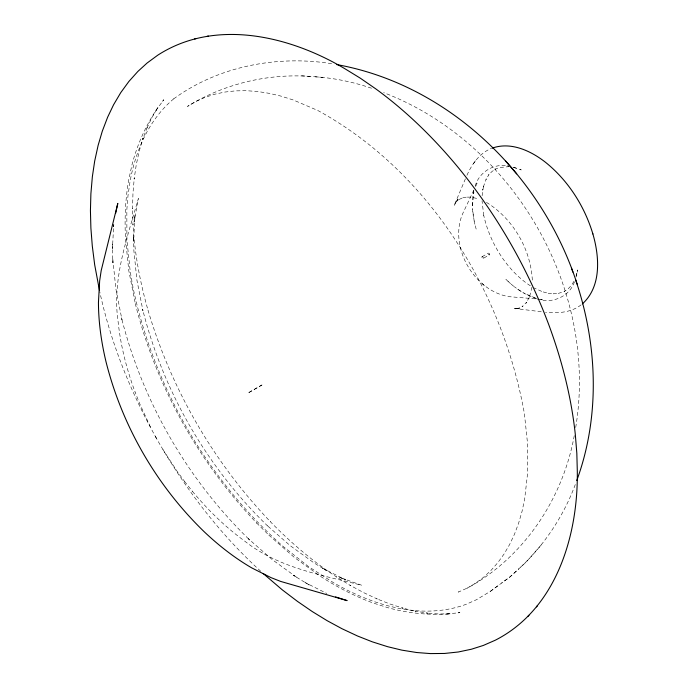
<?xml version="1.0" encoding="UTF-8"?>
<svg xmlns="http://www.w3.org/2000/svg" width="688" height="688" viewBox="0 0 688 688"><rect width="100%" height="100%" fill="white"/><g stroke="black" fill="none" stroke-linecap="round" stroke-linejoin="round"><path stroke-width="0.52" stroke-dasharray="3.44 2.58" d="M472.458 205.712L473.894 191.969M482.116 195.745L483.423 186.525L482.675 190.18L482.77 189.742M113.477 226.679L113.683 224.658L112.471 248.643L112.368 244.12L112.858 262.842L112.755 258.611L115.851 288.711L122 319.894L121.406 317.503C142.554 401.775 187.721 480 250.131 540.45L248.342 538.738L272.285 559.654L296.803 577.387L293.183 575.185L309.161 584.972L305.291 582.616L326.809 593.46M531.97 287.145L529.468 297.225L529.734 296.545L526.045 303.073L526.518 302.428L522.183 306.616L522.992 306.117L517.797 308.585L520.042 307.975L515.364 308.817L519.354 308.439L514.185 308.37L541.336 311.767M113.529 226.662L113.838 224.589M577.189 272.224L577.55 269.945L575.873 277.849M574.265 435.624C562.896 498.336 524.428 556.678 468.15 587.69L466.885 588.283L475.606 583.183L483.544 577.284L490.897 570.515L497.828 562.664L504.098 553.952L509.61 544.526L514.486 534.206L518.597 523.241L521.994 511.571L524.66 499.135L527.679 472.493L527.593 443.923L524.419 413.772C502.515 290.843 428.873 171.106 317.684 110.424L293.2 99.958L281.108 96.148L269.326 93.353L257.811 91.53L246.459 90.704L235.442 90.876L224.942 92.046L214.725 94.222L205.11 97.352L196.209 101.334L187.489 106.434L188.632 105.634C225.466 83.394 269.395 73.023 312.292 76.574M575.693 427.523C598.594 289.811 514.013 142.459 383.629 92.622M473.843 190.499C471.736 199.262 472.123 208.404 473.482 217.245M483.329 186.99L486.244 178.897L486.012 179.319L488.962 174.632L488.669 175.01L491.937 171.544L495.773 168.938L495.377 169.171L499.325 167.537L508.475 166.702M576.062 276.155L576.897 273.136M475.15 186.138C479.132 171.682 494.853 162.609 509.361 166.204L506.66 165.808M575.297 484.533C563.3 516.748 543.64 546.246 518.219 569.389M465.406 178.811L453.951 205.953L457.761 199.228L455.404 202.556L458.767 199.391L457.924 200.01L463.213 197.568L462.388 197.843L467.032 197.009L466.24 197.095L471.254 197.164L478.59 198.858M475.786 186.052L477.008 183.369L475.64 186.267M574.463 281.882C569.432 296.717 552.051 304.001 537.569 299.074M466.954 175.277C471.951 164.105 479.656 153.071 491.43 148.41M473.817 190.12L462.422 214.252C448.868 247.147 474.161 291.136 509.146 296.674L539.125 299.151M573.947 281.323L571.436 285.374L568.125 288.883L564.272 291.497L564.667 291.265L558.235 293.466L558.708 293.406L553.255 293.819L553.737 293.828L547.915 293.226L548.379 293.303L542.273 291.686L542.703 291.832L534.026 287.954M268.819 535.083L294.524 557.581L320.926 576.639C337.369 587.217 354.802 596.333 373.206 603.023L387.843 607.693C408.225 613.309 429.536 615.407 450.606 613.834L438.548 613.971L426.13 613.008L427.902 613.18L415.122 611.116L416.292 611.4L402.076 607.96L403.211 608.235L389.915 603.987L376.456 598.68L377.213 598.981L363.617 592.617L349.96 585.23L350.398 585.497L336.312 576.854L336.724 577.103C312.49 561.219 290.379 542.273 270.195 521.53L270.393 521.719C213.383 462.061 170.925 388.522 147.757 309.308L147.834 309.583C139.956 281.727 134.599 253.107 132.965 224.176L132.973 224.666L132.535 208.137L132.543 208.653L132.973 193.139L134.255 178.175L134.143 178.975L136.276 164.673L139.243 151.033L143.044 138.125L142.7 139.277L147.301 127.177L146.57 128.794L151.945 117.562L158.094 107.182C146.191 124.648 137.351 144.153 132.027 164.613L128.759 179.62C125.354 198.909 124.528 218.56 125.465 238.1L128.768 270.487L135.398 303.993M475.46 160.76L472.08 165.576M162.6 101.342L163.77 99.734L155.755 110.751M534.92 552.086L541.998 544.062M533.243 554.029L526.062 562.173L510.152 576.768L501.621 583.089M173.772 98.805L173.694 98.857C148.961 119.48 135.613 150.56 130.023 181.666L128.011 195.469L126.833 209.763L126.91 240.052L130.247 271.769L133.188 288.358C154.052 386.991 207.208 478.822 282.493 545.894L308.267 566.387L334.402 583.269L347.414 590.27L360.374 596.29L373.231 601.312L386.028 605.354L398.584 608.338C421.108 612.759 444.964 612.32 466.602 604.116L476.431 599.721L490.381 591.353L510.152 576.768L518.064 569.483M581.076 304.879C571.083 312.662 557.65 313.496 545.507 312.292M173.694 98.857C218.922 65.816 278.477 54.808 333.267 63.95M490.381 591.353L498.963 584.998M482.064 256.753L488.428 253.081M248.858 392.513L261.93 384.962M248.884 392.564L261.965 385.013M483.062 258.482A0.998 0.576 60 0 0 482.787 256.942A0.998 0.576 60 0 0 481.892 257.398A0.998 0.576 60 0 0 483.062 258.482L489.426 254.809M458.887 591.835L458.337 592.084L468.15 587.69M446.349 614.074L459.902 612.647L457.924 612.853M315.199 76.815C334.54 77.985 353.709 82.156 372.036 88.391M301.576 75.792L325.579 77.572M540.2 299.237L542.342 299.418L539.358 298.988M513.05 167.365L518.124 168.749M513.601 167.193L521.229 169.927L520.18 169.506M535.539 298.059L523.74 293.062M536.778 298.833L527.722 295.341L517.393 289.02M486.459 202.384C513.11 218.715 530.818 249.228 532.34 280.386M521.255 291.695L514.237 286.672M530.388 285.812C506.6 270.324 489.641 242.425 483.69 215.172M511.124 284.118L514.529 286.965M482.073 283.533L484.352 285.563M508.062 281.375L511.382 284.385M260.795 571.341C217.967 532.314 182.716 485.41 154.508 434.911M508.286 281.607L505.25 278.64M135.278 303.537C155.677 385.529 198.264 461.786 256.538 522.889L256.83 523.181M256.538 522.889L269.163 535.419M192.391 491.309L192.494 491.43C207.776 509.851 225.01 526.75 244.386 540.863C278.064 567.695 321.193 574.979 361.725 585.264L339.098 577.189L345.858 579.984L322.208 568.047L326.344 570.481L314.235 563.051L290.207 545.67L266.755 525.176L267.641 525.985C207.054 467.307 163.211 391.369 142.691 309.566L142.949 310.735L136.921 280.171L133.885 250.681L133.506 236.474L133.541 241.273L135.029 214.828L134.074 222.078L138.391 198.436C127.039 238.684 111.783 279.681 118.181 322.268C120.718 346.098 126.73 369.473 135.037 391.928L135.097 392.074M162.944 449.599L176.997 471.134L184.616 481.505M184.539 481.411L192.494 491.43M156.494 438.428C130.866 392.53 110.863 343.226 99.76 291.764M150.457 427.042L139.741 403.822L135.037 391.928M476.173 229.104L475.047 224.976M474.118 220.891L475.141 225.294M483.759 215.473L482.03 200.793M474.213 221.244L472.493 208.997M488.222 253.743A0.998 0.576 60 0 0 489.392 254.827A0.998 0.576 60 0 0 489.116 253.296A0.998 0.576 60 0 0 488.222 253.743"/><path stroke-width="1.03" d="M115.653 213.289L117.803 203.424L101.196 270.547L99.657 280.833L98.444 302.488C98.53 322.371 101.334 342.16 105.943 361.484L105.995 361.699C122.12 425.958 156.554 485.599 204.147 531.695L204.302 531.85C218.732 545.498 234.47 557.83 251.645 567.841L271.003 577.619L280.687 581.429L347.122 600.607L335.572 596.917M576.75 480.568C600.366 416.257 597.528 343.88 575.529 279.526M263.169 573.508L282.398 589.943L297.5 601.415L312.309 611.58L327.178 620.705L342.039 628.746L357.519 635.996L372.242 641.809L387.525 646.668L401.869 650.143L416.713 652.525L430.439 653.591L444.586 653.454L458.285 651.992L471.486 649.205L483.346 645.439L495.386 640.167C556.644 608.846 578.419 534.671 577.284 470.325L576.828 453.272L575.314 434.506C571.298 396.813 561.795 359.858 548.646 324.358L548.396 323.704C527.111 267.202 496.538 214.243 458.251 167.554L457.804 167.012C433.629 137.875 406.384 111.172 375.743 88.847L360.254 78.148L345.711 69.23C290.551 36.077 215.43 17.854 157.681 55.238L147.094 63.029L137.901 71.414L128.888 81.459L120.77 92.596L113.572 104.774L107.638 117.192L102.28 131.236L98.117 145.4L94.686 161.069L92.355 176.721L90.893 193.749L90.429 210.648L90.893 228.081L92.295 245.986L94.686 264.803L99.528 290.714M527.997 616.328L528.943 615.27M536.425 606.876L537.362 605.827M582.392 303.881C601.708 286.389 599.472 256.529 592.815 233.714M492.221 148.144C510.892 141.461 530.93 150.87 545.55 162.334C568.219 180.566 584.542 206.211 592.893 233.98M194.627 38.915L196.02 38.623M207.028 36.344L208.404 36.06M336.406 64.517C449.599 84.77 542.514 176.18 577.163 284.144M516.688 173.858L505.732 161.13M571.547 268.303L572.889 272.104"/></g></svg>
